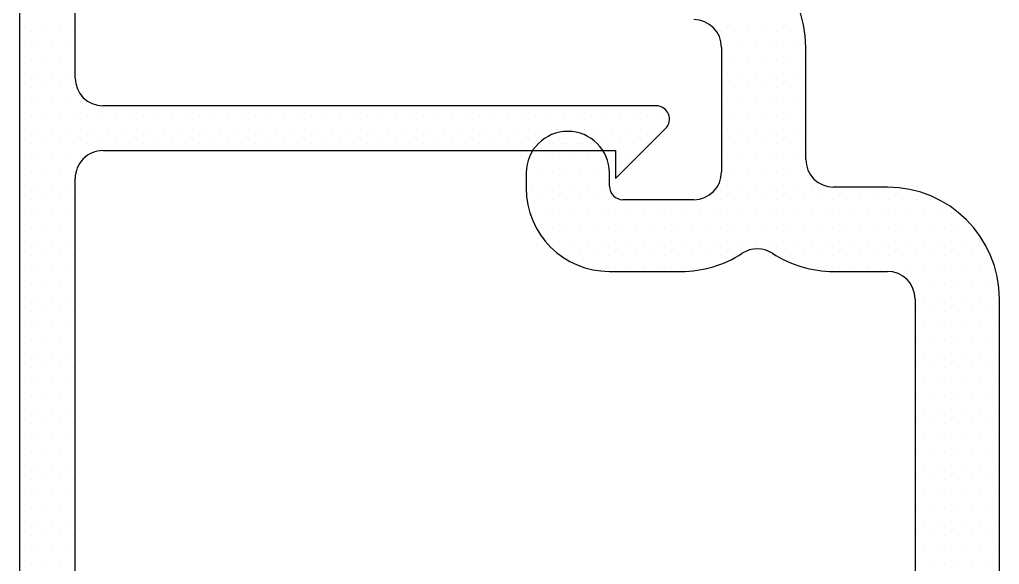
# Model space of a CAD drawing. Header units: inches. Extents: x 3.8 to 36.3, y 0.9 to 43.6.
# Drawn here: x 26.131 to 27.224, y 9.744 to 10.352 of the extents above; entities that cross this region are included whole.
import ezdxf

# ---------------------------------------------------------------- set-up
doc = ezdxf.new("R2010")
doc.units = ezdxf.units.IN
doc.header["$MEASUREMENT"] = 0
doc.layers.add('R-SWTS-DET1', color=1, linetype='Continuous')
doc.layers.add('R-SWTS-PAT1', color=5, linetype='Continuous')

msp = doc.modelspace()

# ---------------------------------------------------------------- linework, layer by layer
at = {"layer": 'R-SWTS-DET1', "lineweight": 30}
for p, q in [((26.13092, 10.60282), (26.13092, 9.50982)), ((26.19292, 10.28682), (26.19292, 10.50982)), ((26.91405, 10.32107), (26.91405, 10.18207)), ((27.00805, 10.19607), (27.00805, 10.32107)), ((26.84107, 10.25582), (26.22392, 10.25582)), ((26.79592, 10.17482), (26.85157, 10.23047)), ((26.22392, 10.20582), (26.79592, 10.20582)), ((26.79592, 10.20582), (26.79592, 10.17482)), ((26.69605, 10.18107), (26.69605, 10.16407)), ((26.78905, 10.16607), (26.78905, 10.18107)), ((26.19292, 9.69982), (26.19292, 10.17482)), ((27.09905, 10.16507), (27.03905, 10.16507)), ((26.88305, 10.15107), (26.80405, 10.15107)), ((26.78905, 10.07107), (26.86905, 10.07107)), ((27.03905, 10.07107), (27.09905, 10.07107)), ((27.13005, 10.04007), (27.13005, 9.41407)), ((27.22405, 9.41407), (27.22405, 10.04007))]:
    msp.add_line(p, q, dxfattribs=at)
for centre, radius, start, end in [((26.88305, 10.32107), 0.125, 0, 90), ((26.88305, 10.32107), 0.031, 0, 90), ((26.22392, 10.28682), 0.031, 180, 270), ((26.84107, 10.24097), 0.01485, 314.99626, 90.00509), ((26.74255, 10.18086), 0.0465, 0.25519, 179.74481), ((26.22391, 10.17482), 0.031, 89.99356, 180.00663), ((27.03905, 10.19607), 0.031, 180, 270), ((26.88305, 10.18207), 0.031, 270, 360), ((26.78905, 10.16407), 0.093, 180, 270), ((26.80405, 10.16607), 0.015, 180, 270), ((27.09905, 10.04007), 0.125, 360, 90), ((26.86905, 10.19607), 0.125, 270, 303.0159), ((26.95405, 10.06526), 0.031, 56.9841, 123.0159), ((27.03905, 10.19607), 0.125, 236.9841, 270), ((27.09905, 10.04007), 0.031, 360, 90)]:
    msp.add_arc(centre, radius, start, end, dxfattribs=at)
at = {"layer": 'R-SWTS-PAT1'}
for p, q in [((26.14443, 10.33871), (26.14443, 10.33871)), ((26.16005, 10.33871), (26.16005, 10.33871)), ((26.17568, 10.33871), (26.17568, 10.33871)), ((26.1913, 10.33871), (26.1913, 10.33871)), ((26.91314, 10.33871), (26.91314, 10.33871)), ((26.92876, 10.33871), (26.92876, 10.33871)), ((26.94439, 10.33871), (26.94439, 10.33871)), ((26.96001, 10.33871), (26.96001, 10.33871)), ((26.97564, 10.33871), (26.97564, 10.33871)), ((26.99126, 10.33871), (26.99126, 10.33871)), ((26.13661, 10.32308), (26.13661, 10.32308)), ((26.15224, 10.32308), (26.15224, 10.32308)), ((26.16786, 10.32308), (26.16786, 10.32308)), ((26.18349, 10.32308), (26.18349, 10.32308)), ((26.92095, 10.32308), (26.92095, 10.32308)), ((26.93657, 10.32308), (26.93657, 10.32308)), ((26.9522, 10.32308), (26.9522, 10.32308)), ((26.96782, 10.32308), (26.96782, 10.32308)), ((26.98345, 10.32308), (26.98345, 10.32308)), ((26.99907, 10.32308), (26.99907, 10.32308)), ((26.14443, 10.30746), (26.14443, 10.30746)), ((26.16005, 10.30746), (26.16005, 10.30746)), ((26.17568, 10.30746), (26.17568, 10.30746)), ((26.1913, 10.30746), (26.1913, 10.30746)), ((26.92876, 10.30746), (26.92876, 10.30746)), ((26.94439, 10.30746), (26.94439, 10.30746)), ((26.96001, 10.30746), (26.96001, 10.30746)), ((26.97564, 10.30746), (26.97564, 10.30746)), ((26.99126, 10.30746), (26.99126, 10.30746)), ((27.00689, 10.30746), (27.00689, 10.30746)), ((26.13661, 10.29183), (26.13661, 10.29183)), ((26.15224, 10.29183), (26.15224, 10.29183)), ((26.16786, 10.29183), (26.16786, 10.29183)), ((26.18349, 10.29183), (26.18349, 10.29183)), ((26.92095, 10.29183), (26.92095, 10.29183)), ((26.93657, 10.29183), (26.93657, 10.29183)), ((26.9522, 10.29183), (26.9522, 10.29183)), ((26.96782, 10.29183), (26.96782, 10.29183)), ((26.98345, 10.29183), (26.98345, 10.29183)), ((26.99907, 10.29183), (26.99907, 10.29183)), ((26.14443, 10.27621), (26.14443, 10.27621)), ((26.16005, 10.27621), (26.16005, 10.27621)), ((26.17568, 10.27621), (26.17568, 10.27621)), ((26.1913, 10.27621), (26.1913, 10.27621)), ((26.92876, 10.27621), (26.92876, 10.27621)), ((26.94439, 10.27621), (26.94439, 10.27621)), ((26.96001, 10.27621), (26.96001, 10.27621)), ((26.97564, 10.27621), (26.97564, 10.27621)), ((26.99126, 10.27621), (26.99126, 10.27621)), ((27.00689, 10.27621), (27.00689, 10.27621)), ((26.13661, 10.26058), (26.13661, 10.26058)), ((26.15224, 10.26058), (26.15224, 10.26058)), ((26.16786, 10.26058), (26.16786, 10.26058)), ((26.18349, 10.26058), (26.18349, 10.26058)), ((26.19911, 10.26058), (26.19911, 10.26058)), ((26.92095, 10.26058), (26.92095, 10.26058)), ((26.93657, 10.26058), (26.93657, 10.26058)), ((26.9522, 10.26058), (26.9522, 10.26058)), ((26.96782, 10.26058), (26.96782, 10.26058)), ((26.98345, 10.26058), (26.98345, 10.26058)), ((26.99907, 10.26058), (26.99907, 10.26058)), ((26.14443, 10.24496), (26.14443, 10.24496)), ((26.16005, 10.24496), (26.16005, 10.24496)), ((26.17568, 10.24496), (26.17568, 10.24496)), ((26.1913, 10.24496), (26.1913, 10.24496)), ((26.20693, 10.24496), (26.20693, 10.24496)), ((26.22255, 10.24496), (26.22255, 10.24496)), ((26.23818, 10.24496), (26.23818, 10.24496)), ((26.2538, 10.24496), (26.2538, 10.24496)), ((26.26943, 10.24496), (26.26943, 10.24496)), ((26.28505, 10.24496), (26.28505, 10.24496)), ((26.30068, 10.24496), (26.30068, 10.24496)), ((26.3163, 10.24496), (26.3163, 10.24496)), ((26.33193, 10.24496), (26.33193, 10.24496)), ((26.34755, 10.24496), (26.34755, 10.24496)), ((26.36318, 10.24496), (26.36318, 10.24496)), ((26.3788, 10.24496), (26.3788, 10.24496)), ((26.39443, 10.24496), (26.39443, 10.24496)), ((26.41005, 10.24496), (26.41005, 10.24496)), ((26.42568, 10.24496), (26.42568, 10.24496)), ((26.4413, 10.24496), (26.4413, 10.24496)), ((26.45693, 10.24496), (26.45693, 10.24496)), ((26.47255, 10.24496), (26.47255, 10.24496)), ((26.48818, 10.24496), (26.48818, 10.24496)), ((26.5038, 10.24496), (26.5038, 10.24496)), ((26.51943, 10.24496), (26.51943, 10.24496)), ((26.53505, 10.24496), (26.53505, 10.24496)), ((26.55068, 10.24496), (26.55068, 10.24496)), ((26.5663, 10.24496), (26.5663, 10.24496)), ((26.58193, 10.24496), (26.58193, 10.24496)), ((26.59755, 10.24496), (26.59755, 10.24496)), ((26.61318, 10.24496), (26.61318, 10.24496)), ((26.6288, 10.24496), (26.6288, 10.24496)), ((26.64443, 10.24496), (26.64443, 10.24496)), ((26.66005, 10.24496), (26.66005, 10.24496)), ((26.67568, 10.24496), (26.67568, 10.24496)), ((26.6913, 10.24496), (26.6913, 10.24496)), ((26.70693, 10.24496), (26.70693, 10.24496)), ((26.72255, 10.24496), (26.72255, 10.24496)), ((26.73818, 10.24496), (26.73818, 10.24496)), ((26.7538, 10.24496), (26.7538, 10.24496)), ((26.76943, 10.24496), (26.76943, 10.24496)), ((26.78505, 10.24496), (26.78505, 10.24496)), ((26.80068, 10.24496), (26.80068, 10.24496)), ((26.8163, 10.24496), (26.8163, 10.24496)), ((26.83193, 10.24496), (26.83193, 10.24496)), ((26.84755, 10.24496), (26.84755, 10.24496)), ((26.92876, 10.24496), (26.92876, 10.24496)), ((26.94439, 10.24496), (26.94439, 10.24496)), ((26.96001, 10.24496), (26.96001, 10.24496)), ((26.97564, 10.24496), (26.97564, 10.24496)), ((26.99126, 10.24496), (26.99126, 10.24496)), ((27.00689, 10.24496), (27.00689, 10.24496)), ((26.13661, 10.22933), (26.13661, 10.22933)), ((26.15224, 10.22933), (26.15224, 10.22933)), ((26.16786, 10.22933), (26.16786, 10.22933)), ((26.18349, 10.22933), (26.18349, 10.22933)), ((26.19911, 10.22933), (26.19911, 10.22933)), ((26.21474, 10.22933), (26.21474, 10.22933)), ((26.23036, 10.22933), (26.23036, 10.22933)), ((26.24599, 10.22933), (26.24599, 10.22933)), ((26.26161, 10.22933), (26.26161, 10.22933)), ((26.27724, 10.22933), (26.27724, 10.22933)), ((26.29286, 10.22933), (26.29286, 10.22933)), ((26.30849, 10.22933), (26.30849, 10.22933)), ((26.32411, 10.22933), (26.32411, 10.22933)), ((26.33974, 10.22933), (26.33974, 10.22933)), ((26.35536, 10.22933), (26.35536, 10.22933)), ((26.37099, 10.22933), (26.37099, 10.22933)), ((26.38661, 10.22933), (26.38661, 10.22933)), ((26.40224, 10.22933), (26.40224, 10.22933)), ((26.41786, 10.22933), (26.41786, 10.22933)), ((26.43349, 10.22933), (26.43349, 10.22933)), ((26.44911, 10.22933), (26.44911, 10.22933)), ((26.46474, 10.22933), (26.46474, 10.22933)), ((26.48036, 10.22933), (26.48036, 10.22933)), ((26.49599, 10.22933), (26.49599, 10.22933)), ((26.51161, 10.22933), (26.51161, 10.22933)), ((26.52724, 10.22933), (26.52724, 10.22933)), ((26.54286, 10.22933), (26.54286, 10.22933)), ((26.55849, 10.22933), (26.55849, 10.22933)), ((26.57411, 10.22933), (26.57411, 10.22933)), ((26.58974, 10.22933), (26.58974, 10.22933)), ((26.60536, 10.22933), (26.60536, 10.22933)), ((26.62099, 10.22933), (26.62099, 10.22933)), ((26.63661, 10.22933), (26.63661, 10.22933)), ((26.65224, 10.22933), (26.65224, 10.22933)), ((26.66786, 10.22933), (26.66786, 10.22933)), ((26.68349, 10.22933), (26.68349, 10.22933)), ((26.69911, 10.22933), (26.69911, 10.22933)), ((26.71474, 10.22933), (26.71474, 10.22933)), ((26.73036, 10.22933), (26.73036, 10.22933)), ((26.74599, 10.22933), (26.74599, 10.22933)), ((26.76161, 10.22933), (26.76161, 10.22933)), ((26.77724, 10.22933), (26.77724, 10.22933)), ((26.79286, 10.22933), (26.79286, 10.22933)), ((26.80849, 10.22933), (26.80849, 10.22933)), ((26.82411, 10.22933), (26.82411, 10.22933)), ((26.83974, 10.22933), (26.83974, 10.22933)), ((26.92095, 10.22933), (26.92095, 10.22933)), ((26.93657, 10.22933), (26.93657, 10.22933)), ((26.9522, 10.22933), (26.9522, 10.22933)), ((26.96782, 10.22933), (26.96782, 10.22933)), ((26.98345, 10.22933), (26.98345, 10.22933)), ((26.99907, 10.22933), (26.99907, 10.22933)), ((26.14443, 10.21371), (26.14443, 10.21371)), ((26.16005, 10.21371), (26.16005, 10.21371)), ((26.17568, 10.21371), (26.17568, 10.21371)), ((26.1913, 10.21371), (26.1913, 10.21371)), ((26.20693, 10.21371), (26.20693, 10.21371)), ((26.22255, 10.21371), (26.22255, 10.21371)), ((26.23818, 10.21371), (26.23818, 10.21371)), ((26.2538, 10.21371), (26.2538, 10.21371)), ((26.26943, 10.21371), (26.26943, 10.21371)), ((26.28505, 10.21371), (26.28505, 10.21371)), ((26.30068, 10.21371), (26.30068, 10.21371)), ((26.3163, 10.21371), (26.3163, 10.21371)), ((26.33193, 10.21371), (26.33193, 10.21371)), ((26.34755, 10.21371), (26.34755, 10.21371)), ((26.36318, 10.21371), (26.36318, 10.21371)), ((26.3788, 10.21371), (26.3788, 10.21371)), ((26.39443, 10.21371), (26.39443, 10.21371)), ((26.41005, 10.21371), (26.41005, 10.21371)), ((26.42568, 10.21371), (26.42568, 10.21371)), ((26.4413, 10.21371), (26.4413, 10.21371)), ((26.45693, 10.21371), (26.45693, 10.21371)), ((26.47255, 10.21371), (26.47255, 10.21371)), ((26.48818, 10.21371), (26.48818, 10.21371)), ((26.5038, 10.21371), (26.5038, 10.21371)), ((26.51943, 10.21371), (26.51943, 10.21371)), ((26.53505, 10.21371), (26.53505, 10.21371)), ((26.55068, 10.21371), (26.55068, 10.21371)), ((26.5663, 10.21371), (26.5663, 10.21371)), ((26.58193, 10.21371), (26.58193, 10.21371)), ((26.59755, 10.21371), (26.59755, 10.21371)), ((26.61318, 10.21371), (26.61318, 10.21371)), ((26.6288, 10.21371), (26.6288, 10.21371)), ((26.64443, 10.21371), (26.64443, 10.21371)), ((26.66005, 10.21371), (26.66005, 10.21371)), ((26.67568, 10.21371), (26.67568, 10.21371)), ((26.6913, 10.21371), (26.6913, 10.21371)), ((26.70693, 10.21371), (26.70693, 10.21371)), ((26.71001, 10.21371), (26.71001, 10.21371)), ((26.72255, 10.21371), (26.72255, 10.21371)), ((26.72564, 10.21371), (26.72564, 10.21371)), ((26.73818, 10.21371), (26.73818, 10.21371)), ((26.74126, 10.21371), (26.74126, 10.21371)), ((26.7538, 10.21371), (26.7538, 10.21371)), ((26.75689, 10.21371), (26.75689, 10.21371)), ((26.76943, 10.21371), (26.76943, 10.21371)), ((26.77251, 10.21371), (26.77251, 10.21371)), ((26.78505, 10.21371), (26.78505, 10.21371)), ((26.80068, 10.21371), (26.80068, 10.21371)), ((26.8163, 10.21371), (26.8163, 10.21371)), ((26.83193, 10.21371), (26.83193, 10.21371)), ((26.92876, 10.21371), (26.92876, 10.21371)), ((26.94439, 10.21371), (26.94439, 10.21371)), ((26.96001, 10.21371), (26.96001, 10.21371)), ((26.97564, 10.21371), (26.97564, 10.21371)), ((26.99126, 10.21371), (26.99126, 10.21371)), ((27.00689, 10.21371), (27.00689, 10.21371)), ((26.13661, 10.19808), (26.13661, 10.19808)), ((26.15224, 10.19808), (26.15224, 10.19808)), ((26.16786, 10.19808), (26.16786, 10.19808)), ((26.18349, 10.19808), (26.18349, 10.19808)), ((26.19911, 10.19808), (26.19911, 10.19808)), ((26.7022, 10.19808), (26.7022, 10.19808)), ((26.71782, 10.19808), (26.71782, 10.19808)), ((26.73345, 10.19808), (26.73345, 10.19808)), ((26.74907, 10.19808), (26.74907, 10.19808)), ((26.7647, 10.19808), (26.7647, 10.19808)), ((26.78032, 10.19808), (26.78032, 10.19808)), ((26.80849, 10.19808), (26.80849, 10.19808)), ((26.92095, 10.19808), (26.92095, 10.19808)), ((26.93657, 10.19808), (26.93657, 10.19808)), ((26.9522, 10.19808), (26.9522, 10.19808)), ((26.96782, 10.19808), (26.96782, 10.19808)), ((26.98345, 10.19808), (26.98345, 10.19808)), ((26.99907, 10.19808), (26.99907, 10.19808)), ((26.14443, 10.18246), (26.14443, 10.18246)), ((26.16005, 10.18246), (26.16005, 10.18246)), ((26.17568, 10.18246), (26.17568, 10.18246)), ((26.1913, 10.18246), (26.1913, 10.18246)), ((26.71001, 10.18246), (26.71001, 10.18246)), ((26.72564, 10.18246), (26.72564, 10.18246)), ((26.74126, 10.18246), (26.74126, 10.18246)), ((26.75689, 10.18246), (26.75689, 10.18246)), ((26.77251, 10.18246), (26.77251, 10.18246)), ((26.78814, 10.18246), (26.78814, 10.18246)), ((26.80068, 10.18246), (26.80068, 10.18246)), ((26.92876, 10.18246), (26.92876, 10.18246)), ((26.94439, 10.18246), (26.94439, 10.18246)), ((26.96001, 10.18246), (26.96001, 10.18246)), ((26.97564, 10.18246), (26.97564, 10.18246)), ((26.99126, 10.18246), (26.99126, 10.18246)), ((27.00689, 10.18246), (27.00689, 10.18246)), ((26.13661, 10.16683), (26.13661, 10.16683)), ((26.15224, 10.16683), (26.15224, 10.16683)), ((26.16786, 10.16683), (26.16786, 10.16683)), ((26.18349, 10.16683), (26.18349, 10.16683)), ((26.7022, 10.16683), (26.7022, 10.16683)), ((26.71782, 10.16683), (26.71782, 10.16683)), ((26.73345, 10.16683), (26.73345, 10.16683)), ((26.74907, 10.16683), (26.74907, 10.16683)), ((26.7647, 10.16683), (26.7647, 10.16683)), ((26.78032, 10.16683), (26.78032, 10.16683)), ((26.92095, 10.16683), (26.92095, 10.16683)), ((26.93657, 10.16683), (26.93657, 10.16683)), ((26.9522, 10.16683), (26.9522, 10.16683)), ((26.96782, 10.16683), (26.96782, 10.16683)), ((26.98345, 10.16683), (26.98345, 10.16683)), ((26.99907, 10.16683), (26.99907, 10.16683)), ((27.0147, 10.16683), (27.0147, 10.16683)), ((26.14443, 10.15121), (26.14443, 10.15121)), ((26.16005, 10.15121), (26.16005, 10.15121)), ((26.17568, 10.15121), (26.17568, 10.15121)), ((26.1913, 10.15121), (26.1913, 10.15121)), ((26.71001, 10.15121), (26.71001, 10.15121)), ((26.72564, 10.15121), (26.72564, 10.15121)), ((26.74126, 10.15121), (26.74126, 10.15121)), ((26.75689, 10.15121), (26.75689, 10.15121)), ((26.77251, 10.15121), (26.77251, 10.15121)), ((26.78814, 10.15121), (26.78814, 10.15121)), ((26.89751, 10.15121), (26.89751, 10.15121)), ((26.91314, 10.15121), (26.91314, 10.15121)), ((26.92876, 10.15121), (26.92876, 10.15121)), ((26.94439, 10.15121), (26.94439, 10.15121)), ((26.96001, 10.15121), (26.96001, 10.15121)), ((26.97564, 10.15121), (26.97564, 10.15121)), ((26.99126, 10.15121), (26.99126, 10.15121)), ((27.00689, 10.15121), (27.00689, 10.15121)), ((27.02251, 10.15121), (27.02251, 10.15121)), ((27.03814, 10.15121), (27.03814, 10.15121)), ((27.05376, 10.15121), (27.05376, 10.15121)), ((27.06939, 10.15121), (27.06939, 10.15121)), ((27.08501, 10.15121), (27.08501, 10.15121)), ((27.10064, 10.15121), (27.10064, 10.15121)), ((27.11626, 10.15121), (27.11626, 10.15121)), ((27.13189, 10.15121), (27.13189, 10.15121)), ((27.14751, 10.15121), (27.14751, 10.15121)), ((26.13661, 10.13558), (26.13661, 10.13558)), ((26.15224, 10.13558), (26.15224, 10.13558)), ((26.16786, 10.13558), (26.16786, 10.13558)), ((26.18349, 10.13558), (26.18349, 10.13558)), ((26.7022, 10.13558), (26.7022, 10.13558)), ((26.71782, 10.13558), (26.71782, 10.13558)), ((26.73345, 10.13558), (26.73345, 10.13558)), ((26.74907, 10.13558), (26.74907, 10.13558)), ((26.7647, 10.13558), (26.7647, 10.13558)), ((26.78032, 10.13558), (26.78032, 10.13558)), ((26.79595, 10.13558), (26.79595, 10.13558)), ((26.81157, 10.13558), (26.81157, 10.13558)), ((26.8272, 10.13558), (26.8272, 10.13558)), ((26.84282, 10.13558), (26.84282, 10.13558)), ((26.85845, 10.13558), (26.85845, 10.13558)), ((26.87407, 10.13558), (26.87407, 10.13558)), ((26.8897, 10.13558), (26.8897, 10.13558)), ((26.90532, 10.13558), (26.90532, 10.13558)), ((26.92095, 10.13558), (26.92095, 10.13558)), ((26.93657, 10.13558), (26.93657, 10.13558)), ((26.9522, 10.13558), (26.9522, 10.13558)), ((26.96782, 10.13558), (26.96782, 10.13558)), ((26.98345, 10.13558), (26.98345, 10.13558)), ((26.99907, 10.13558), (26.99907, 10.13558)), ((27.0147, 10.13558), (27.0147, 10.13558)), ((27.03032, 10.13558), (27.03032, 10.13558)), ((27.04595, 10.13558), (27.04595, 10.13558)), ((27.06157, 10.13558), (27.06157, 10.13558)), ((27.0772, 10.13558), (27.0772, 10.13558)), ((27.09282, 10.13558), (27.09282, 10.13558)), ((27.10845, 10.13558), (27.10845, 10.13558)), ((27.12407, 10.13558), (27.12407, 10.13558)), ((27.1397, 10.13558), (27.1397, 10.13558)), ((27.15532, 10.13558), (27.15532, 10.13558)), ((27.17095, 10.13558), (27.17095, 10.13558)), ((26.14443, 10.11996), (26.14443, 10.11996)), ((26.16005, 10.11996), (26.16005, 10.11996)), ((26.17568, 10.11996), (26.17568, 10.11996)), ((26.1913, 10.11996), (26.1913, 10.11996)), ((26.71001, 10.11996), (26.71001, 10.11996)), ((26.72564, 10.11996), (26.72564, 10.11996)), ((26.74126, 10.11996), (26.74126, 10.11996)), ((26.75689, 10.11996), (26.75689, 10.11996)), ((26.77251, 10.11996), (26.77251, 10.11996)), ((26.78814, 10.11996), (26.78814, 10.11996)), ((26.80376, 10.11996), (26.80376, 10.11996)), ((26.81939, 10.11996), (26.81939, 10.11996)), ((26.83501, 10.11996), (26.83501, 10.11996)), ((26.85064, 10.11996), (26.85064, 10.11996)), ((26.86626, 10.11996), (26.86626, 10.11996)), ((26.88189, 10.11996), (26.88189, 10.11996)), ((26.89751, 10.11996), (26.89751, 10.11996)), ((26.91314, 10.11996), (26.91314, 10.11996)), ((26.92876, 10.11996), (26.92876, 10.11996)), ((26.94439, 10.11996), (26.94439, 10.11996)), ((26.96001, 10.11996), (26.96001, 10.11996)), ((26.97564, 10.11996), (26.97564, 10.11996)), ((26.99126, 10.11996), (26.99126, 10.11996)), ((27.00689, 10.11996), (27.00689, 10.11996)), ((27.02251, 10.11996), (27.02251, 10.11996)), ((27.03814, 10.11996), (27.03814, 10.11996)), ((27.05376, 10.11996), (27.05376, 10.11996)), ((27.06939, 10.11996), (27.06939, 10.11996)), ((27.08501, 10.11996), (27.08501, 10.11996)), ((27.10064, 10.11996), (27.10064, 10.11996)), ((27.11626, 10.11996), (27.11626, 10.11996)), ((27.13189, 10.11996), (27.13189, 10.11996)), ((27.14751, 10.11996), (27.14751, 10.11996)), ((27.16314, 10.11996), (27.16314, 10.11996)), ((27.17876, 10.11996), (27.17876, 10.11996)), ((27.19439, 10.11996), (27.19439, 10.11996)), ((26.13661, 10.10433), (26.13661, 10.10433)), ((26.15224, 10.10433), (26.15224, 10.10433)), ((26.16786, 10.10433), (26.16786, 10.10433)), ((26.18349, 10.10433), (26.18349, 10.10433)), ((26.71782, 10.10433), (26.71782, 10.10433)), ((26.73345, 10.10433), (26.73345, 10.10433)), ((26.74907, 10.10433), (26.74907, 10.10433)), ((26.7647, 10.10433), (26.7647, 10.10433)), ((26.78032, 10.10433), (26.78032, 10.10433)), ((26.79595, 10.10433), (26.79595, 10.10433)), ((26.81157, 10.10433), (26.81157, 10.10433)), ((26.8272, 10.10433), (26.8272, 10.10433)), ((26.84282, 10.10433), (26.84282, 10.10433)), ((26.85845, 10.10433), (26.85845, 10.10433)), ((26.87407, 10.10433), (26.87407, 10.10433)), ((26.8897, 10.10433), (26.8897, 10.10433)), ((26.90532, 10.10433), (26.90532, 10.10433)), ((26.92095, 10.10433), (26.92095, 10.10433)), ((26.93657, 10.10433), (26.93657, 10.10433)), ((26.9522, 10.10433), (26.9522, 10.10433)), ((26.96782, 10.10433), (26.96782, 10.10433)), ((26.98345, 10.10433), (26.98345, 10.10433)), ((26.99907, 10.10433), (26.99907, 10.10433)), ((27.0147, 10.10433), (27.0147, 10.10433)), ((27.03032, 10.10433), (27.03032, 10.10433)), ((27.04595, 10.10433), (27.04595, 10.10433)), ((27.06157, 10.10433), (27.06157, 10.10433)), ((27.0772, 10.10433), (27.0772, 10.10433)), ((27.09282, 10.10433), (27.09282, 10.10433)), ((27.10845, 10.10433), (27.10845, 10.10433)), ((27.12407, 10.10433), (27.12407, 10.10433)), ((27.1397, 10.10433), (27.1397, 10.10433)), ((27.15532, 10.10433), (27.15532, 10.10433)), ((27.17095, 10.10433), (27.17095, 10.10433)), ((27.18657, 10.10433), (27.18657, 10.10433)), ((27.2022, 10.10433), (27.2022, 10.10433)), ((26.14443, 10.08871), (26.14443, 10.08871)), ((26.16005, 10.08871), (26.16005, 10.08871)), ((26.17568, 10.08871), (26.17568, 10.08871)), ((26.1913, 10.08871), (26.1913, 10.08871)), ((26.74126, 10.08871), (26.74126, 10.08871)), ((26.75689, 10.08871), (26.75689, 10.08871)), ((26.77251, 10.08871), (26.77251, 10.08871)), ((26.78814, 10.08871), (26.78814, 10.08871)), ((26.80376, 10.08871), (26.80376, 10.08871)), ((26.81939, 10.08871), (26.81939, 10.08871)), ((26.83501, 10.08871), (26.83501, 10.08871)), ((26.85064, 10.08871), (26.85064, 10.08871)), ((26.86626, 10.08871), (26.86626, 10.08871)), ((26.88189, 10.08871), (26.88189, 10.08871)), ((26.89751, 10.08871), (26.89751, 10.08871)), ((26.91314, 10.08871), (26.91314, 10.08871)), ((26.92876, 10.08871), (26.92876, 10.08871)), ((26.97564, 10.08871), (26.97564, 10.08871)), ((26.99126, 10.08871), (26.99126, 10.08871)), ((27.00689, 10.08871), (27.00689, 10.08871)), ((27.02251, 10.08871), (27.02251, 10.08871)), ((27.03814, 10.08871), (27.03814, 10.08871)), ((27.05376, 10.08871), (27.05376, 10.08871)), ((27.06939, 10.08871), (27.06939, 10.08871)), ((27.08501, 10.08871), (27.08501, 10.08871)), ((27.10064, 10.08871), (27.10064, 10.08871)), ((27.11626, 10.08871), (27.11626, 10.08871)), ((27.13189, 10.08871), (27.13189, 10.08871)), ((27.14751, 10.08871), (27.14751, 10.08871)), ((27.16314, 10.08871), (27.16314, 10.08871)), ((27.17876, 10.08871), (27.17876, 10.08871)), ((27.19439, 10.08871), (27.19439, 10.08871)), ((27.21001, 10.08871), (27.21001, 10.08871)), ((26.13661, 10.07308), (26.13661, 10.07308)), ((26.15224, 10.07308), (26.15224, 10.07308)), ((26.16786, 10.07308), (26.16786, 10.07308)), ((26.18349, 10.07308), (26.18349, 10.07308)), ((26.78032, 10.07308), (26.78032, 10.07308)), ((26.79595, 10.07308), (26.79595, 10.07308)), ((26.81157, 10.07308), (26.81157, 10.07308)), ((26.8272, 10.07308), (26.8272, 10.07308)), ((26.84282, 10.07308), (26.84282, 10.07308)), ((26.85845, 10.07308), (26.85845, 10.07308)), ((26.87407, 10.07308), (26.87407, 10.07308)), ((26.8897, 10.07308), (26.8897, 10.07308)), ((27.03032, 10.07308), (27.03032, 10.07308)), ((27.04595, 10.07308), (27.04595, 10.07308)), ((27.06157, 10.07308), (27.06157, 10.07308)), ((27.0772, 10.07308), (27.0772, 10.07308)), ((27.09282, 10.07308), (27.09282, 10.07308)), ((27.10845, 10.07308), (27.10845, 10.07308)), ((27.12407, 10.07308), (27.12407, 10.07308)), ((27.1397, 10.07308), (27.1397, 10.07308)), ((27.15532, 10.07308), (27.15532, 10.07308)), ((27.17095, 10.07308), (27.17095, 10.07308)), ((27.18657, 10.07308), (27.18657, 10.07308)), ((27.2022, 10.07308), (27.2022, 10.07308)), ((27.21782, 10.07308), (27.21782, 10.07308)), ((26.14443, 10.05746), (26.14443, 10.05746)), ((26.16005, 10.05746), (26.16005, 10.05746)), ((26.17568, 10.05746), (26.17568, 10.05746)), ((26.1913, 10.05746), (26.1913, 10.05746)), ((27.13189, 10.05746), (27.13189, 10.05746)), ((27.14751, 10.05746), (27.14751, 10.05746)), ((27.16314, 10.05746), (27.16314, 10.05746)), ((27.17876, 10.05746), (27.17876, 10.05746)), ((27.19439, 10.05746), (27.19439, 10.05746)), ((27.21001, 10.05746), (27.21001, 10.05746)), ((26.13661, 10.04183), (26.13661, 10.04183)), ((26.15224, 10.04183), (26.15224, 10.04183)), ((26.16786, 10.04183), (26.16786, 10.04183)), ((26.18349, 10.04183), (26.18349, 10.04183)), ((27.1397, 10.04183), (27.1397, 10.04183)), ((27.15532, 10.04183), (27.15532, 10.04183)), ((27.17095, 10.04183), (27.17095, 10.04183)), ((27.18657, 10.04183), (27.18657, 10.04183)), ((27.2022, 10.04183), (27.2022, 10.04183)), ((27.21782, 10.04183), (27.21782, 10.04183)), ((26.14443, 10.02621), (26.14443, 10.02621)), ((26.16005, 10.02621), (26.16005, 10.02621)), ((26.17568, 10.02621), (26.17568, 10.02621)), ((26.1913, 10.02621), (26.1913, 10.02621)), ((27.13189, 10.02621), (27.13189, 10.02621)), ((27.14751, 10.02621), (27.14751, 10.02621)), ((27.16314, 10.02621), (27.16314, 10.02621)), ((27.17876, 10.02621), (27.17876, 10.02621)), ((27.19439, 10.02621), (27.19439, 10.02621)), ((27.21001, 10.02621), (27.21001, 10.02621)), ((26.13661, 10.01058), (26.13661, 10.01058)), ((26.15224, 10.01058), (26.15224, 10.01058)), ((26.16786, 10.01058), (26.16786, 10.01058)), ((26.18349, 10.01058), (26.18349, 10.01058)), ((27.1397, 10.01058), (27.1397, 10.01058)), ((27.15532, 10.01058), (27.15532, 10.01058)), ((27.17095, 10.01058), (27.17095, 10.01058)), ((27.18657, 10.01058), (27.18657, 10.01058)), ((27.2022, 10.01058), (27.2022, 10.01058)), ((27.21782, 10.01058), (27.21782, 10.01058)), ((26.14443, 9.99496), (26.14443, 9.99496)), ((26.16005, 9.99496), (26.16005, 9.99496)), ((26.17568, 9.99496), (26.17568, 9.99496)), ((26.1913, 9.99496), (26.1913, 9.99496)), ((27.13189, 9.99496), (27.13189, 9.99496)), ((27.14751, 9.99496), (27.14751, 9.99496)), ((27.16314, 9.99496), (27.16314, 9.99496)), ((27.17876, 9.99496), (27.17876, 9.99496)), ((27.19439, 9.99496), (27.19439, 9.99496)), ((27.21001, 9.99496), (27.21001, 9.99496)), ((26.13661, 9.97933), (26.13661, 9.97933)), ((26.15224, 9.97933), (26.15224, 9.97933)), ((26.16786, 9.97933), (26.16786, 9.97933)), ((26.18349, 9.97933), (26.18349, 9.97933)), ((27.1397, 9.97933), (27.1397, 9.97933)), ((27.15532, 9.97933), (27.15532, 9.97933)), ((27.17095, 9.97933), (27.17095, 9.97933)), ((27.18657, 9.97933), (27.18657, 9.97933)), ((27.2022, 9.97933), (27.2022, 9.97933)), ((27.21782, 9.97933), (27.21782, 9.97933)), ((26.14443, 9.96371), (26.14443, 9.96371)), ((26.16005, 9.96371), (26.16005, 9.96371)), ((26.17568, 9.96371), (26.17568, 9.96371)), ((26.1913, 9.96371), (26.1913, 9.96371)), ((27.13189, 9.96371), (27.13189, 9.96371)), ((27.14751, 9.96371), (27.14751, 9.96371)), ((27.16314, 9.96371), (27.16314, 9.96371)), ((27.17876, 9.96371), (27.17876, 9.96371)), ((27.19439, 9.96371), (27.19439, 9.96371)), ((27.21001, 9.96371), (27.21001, 9.96371)), ((26.13661, 9.94808), (26.13661, 9.94808)), ((26.15224, 9.94808), (26.15224, 9.94808)), ((26.16786, 9.94808), (26.16786, 9.94808)), ((26.18349, 9.94808), (26.18349, 9.94808)), ((27.1397, 9.94808), (27.1397, 9.94808)), ((27.15532, 9.94808), (27.15532, 9.94808)), ((27.17095, 9.94808), (27.17095, 9.94808)), ((27.18657, 9.94808), (27.18657, 9.94808)), ((27.2022, 9.94808), (27.2022, 9.94808)), ((27.21782, 9.94808), (27.21782, 9.94808)), ((26.14443, 9.93246), (26.14443, 9.93246)), ((26.16005, 9.93246), (26.16005, 9.93246)), ((26.17568, 9.93246), (26.17568, 9.93246)), ((26.1913, 9.93246), (26.1913, 9.93246)), ((27.13189, 9.93246), (27.13189, 9.93246)), ((27.14751, 9.93246), (27.14751, 9.93246)), ((27.16314, 9.93246), (27.16314, 9.93246)), ((27.17876, 9.93246), (27.17876, 9.93246)), ((27.19439, 9.93246), (27.19439, 9.93246)), ((27.21001, 9.93246), (27.21001, 9.93246)), ((26.13661, 9.91683), (26.13661, 9.91683)), ((26.15224, 9.91683), (26.15224, 9.91683)), ((26.16786, 9.91683), (26.16786, 9.91683)), ((26.18349, 9.91683), (26.18349, 9.91683)), ((27.1397, 9.91683), (27.1397, 9.91683)), ((27.15532, 9.91683), (27.15532, 9.91683)), ((27.17095, 9.91683), (27.17095, 9.91683)), ((27.18657, 9.91683), (27.18657, 9.91683)), ((27.2022, 9.91683), (27.2022, 9.91683)), ((27.21782, 9.91683), (27.21782, 9.91683)), ((26.14443, 9.90121), (26.14443, 9.90121)), ((26.16005, 9.90121), (26.16005, 9.90121)), ((26.17568, 9.90121), (26.17568, 9.90121)), ((26.1913, 9.90121), (26.1913, 9.90121)), ((27.13189, 9.90121), (27.13189, 9.90121)), ((27.14751, 9.90121), (27.14751, 9.90121)), ((27.16314, 9.90121), (27.16314, 9.90121)), ((27.17876, 9.90121), (27.17876, 9.90121)), ((27.19439, 9.90121), (27.19439, 9.90121)), ((27.21001, 9.90121), (27.21001, 9.90121)), ((26.13661, 9.88558), (26.13661, 9.88558)), ((26.15224, 9.88558), (26.15224, 9.88558)), ((26.16786, 9.88558), (26.16786, 9.88558)), ((26.18349, 9.88558), (26.18349, 9.88558)), ((27.1397, 9.88558), (27.1397, 9.88558)), ((27.15532, 9.88558), (27.15532, 9.88558)), ((27.17095, 9.88558), (27.17095, 9.88558)), ((27.18657, 9.88558), (27.18657, 9.88558)), ((27.2022, 9.88558), (27.2022, 9.88558)), ((27.21782, 9.88558), (27.21782, 9.88558)), ((26.14443, 9.86996), (26.14443, 9.86996)), ((26.16005, 9.86996), (26.16005, 9.86996)), ((26.17568, 9.86996), (26.17568, 9.86996)), ((26.1913, 9.86996), (26.1913, 9.86996)), ((27.13189, 9.86996), (27.13189, 9.86996)), ((27.14751, 9.86996), (27.14751, 9.86996)), ((27.16314, 9.86996), (27.16314, 9.86996)), ((27.17876, 9.86996), (27.17876, 9.86996)), ((27.19439, 9.86996), (27.19439, 9.86996)), ((27.21001, 9.86996), (27.21001, 9.86996)), ((26.13661, 9.85433), (26.13661, 9.85433)), ((26.15224, 9.85433), (26.15224, 9.85433)), ((26.16786, 9.85433), (26.16786, 9.85433)), ((26.18349, 9.85433), (26.18349, 9.85433)), ((27.1397, 9.85433), (27.1397, 9.85433)), ((27.15532, 9.85433), (27.15532, 9.85433)), ((27.17095, 9.85433), (27.17095, 9.85433)), ((27.18657, 9.85433), (27.18657, 9.85433)), ((27.2022, 9.85433), (27.2022, 9.85433)), ((27.21782, 9.85433), (27.21782, 9.85433)), ((26.14443, 9.83871), (26.14443, 9.83871)), ((26.16005, 9.83871), (26.16005, 9.83871)), ((26.17568, 9.83871), (26.17568, 9.83871)), ((26.1913, 9.83871), (26.1913, 9.83871)), ((27.13189, 9.83871), (27.13189, 9.83871)), ((27.14751, 9.83871), (27.14751, 9.83871)), ((27.16314, 9.83871), (27.16314, 9.83871)), ((27.17876, 9.83871), (27.17876, 9.83871)), ((27.19439, 9.83871), (27.19439, 9.83871)), ((27.21001, 9.83871), (27.21001, 9.83871)), ((26.13661, 9.82308), (26.13661, 9.82308)), ((26.15224, 9.82308), (26.15224, 9.82308)), ((26.16786, 9.82308), (26.16786, 9.82308)), ((26.18349, 9.82308), (26.18349, 9.82308)), ((27.1397, 9.82308), (27.1397, 9.82308)), ((27.15532, 9.82308), (27.15532, 9.82308)), ((27.17095, 9.82308), (27.17095, 9.82308)), ((27.18657, 9.82308), (27.18657, 9.82308)), ((27.2022, 9.82308), (27.2022, 9.82308)), ((27.21782, 9.82308), (27.21782, 9.82308)), ((26.14443, 9.80746), (26.14443, 9.80746)), ((26.16005, 9.80746), (26.16005, 9.80746)), ((26.17568, 9.80746), (26.17568, 9.80746)), ((26.1913, 9.80746), (26.1913, 9.80746)), ((27.13189, 9.80746), (27.13189, 9.80746)), ((27.14751, 9.80746), (27.14751, 9.80746)), ((27.16314, 9.80746), (27.16314, 9.80746)), ((27.17876, 9.80746), (27.17876, 9.80746)), ((27.19439, 9.80746), (27.19439, 9.80746)), ((27.21001, 9.80746), (27.21001, 9.80746)), ((26.13661, 9.79183), (26.13661, 9.79183)), ((26.15224, 9.79183), (26.15224, 9.79183)), ((26.16786, 9.79183), (26.16786, 9.79183)), ((26.18349, 9.79183), (26.18349, 9.79183)), ((27.1397, 9.79183), (27.1397, 9.79183)), ((27.15532, 9.79183), (27.15532, 9.79183)), ((27.17095, 9.79183), (27.17095, 9.79183)), ((27.18657, 9.79183), (27.18657, 9.79183)), ((27.2022, 9.79183), (27.2022, 9.79183)), ((27.21782, 9.79183), (27.21782, 9.79183)), ((26.14443, 9.77621), (26.14443, 9.77621)), ((26.16005, 9.77621), (26.16005, 9.77621)), ((26.17568, 9.77621), (26.17568, 9.77621)), ((26.1913, 9.77621), (26.1913, 9.77621)), ((27.13189, 9.77621), (27.13189, 9.77621)), ((27.14751, 9.77621), (27.14751, 9.77621)), ((27.16314, 9.77621), (27.16314, 9.77621)), ((27.17876, 9.77621), (27.17876, 9.77621)), ((27.19439, 9.77621), (27.19439, 9.77621)), ((27.21001, 9.77621), (27.21001, 9.77621)), ((26.13661, 9.76058), (26.13661, 9.76058)), ((26.15224, 9.76058), (26.15224, 9.76058)), ((26.16786, 9.76058), (26.16786, 9.76058)), ((26.18349, 9.76058), (26.18349, 9.76058)), ((27.1397, 9.76058), (27.1397, 9.76058)), ((27.15532, 9.76058), (27.15532, 9.76058)), ((27.17095, 9.76058), (27.17095, 9.76058)), ((27.18657, 9.76058), (27.18657, 9.76058)), ((27.2022, 9.76058), (27.2022, 9.76058)), ((27.21782, 9.76058), (27.21782, 9.76058)), ((26.14443, 9.74496), (26.14443, 9.74496)), ((26.16005, 9.74496), (26.16005, 9.74496)), ((26.17568, 9.74496), (26.17568, 9.74496)), ((26.1913, 9.74496), (26.1913, 9.74496)), ((27.13189, 9.74496), (27.13189, 9.74496)), ((27.14751, 9.74496), (27.14751, 9.74496)), ((27.16314, 9.74496), (27.16314, 9.74496)), ((27.17876, 9.74496), (27.17876, 9.74496)), ((27.19439, 9.74496), (27.19439, 9.74496)), ((27.21001, 9.74496), (27.21001, 9.74496))]:
    msp.add_line(p, q, dxfattribs=at)

doc.saveas('drawing.dxf')
